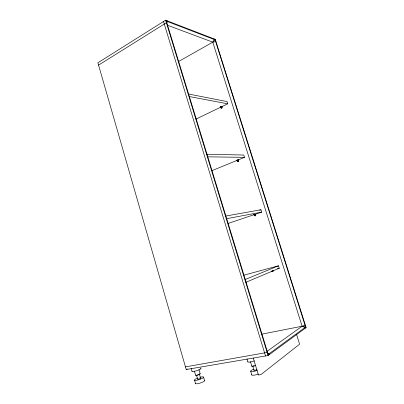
<?xml version="1.0" encoding="UTF-8"?>
<svg xmlns="http://www.w3.org/2000/svg" width="404" height="404" viewBox="0 0 404 404"><rect width="100%" height="100%" fill="white"/><g stroke="black" fill="none" stroke-linecap="round" stroke-linejoin="round"><path stroke-width="0.61" d="M237.865 161.065L237.89 160.499M237.764 160.873L237.83 160.565M254.788 215.478L255.288 215.458L255.212 214.958M272.705 271.028L272.079 271.054L272.437 271.271M268.19 354.414L268.084 355.54L186.224 369.524L97.894 62.787L165.605 20.2L215.246 39.329L306.106 327.583L268.084 355.54L165.605 20.2L166.312 21.129L268.19 354.414L305.606 327.053L215.095 39.839L215.246 39.329M203.631 377.109L204.55 380.821A4.803 1.03 -18.2 0 1 199.157 383.361A4.803 1.03 -18.2 0 1 195.571 383.189M221.306 107.333C220.635 108.055 222.382 107.262 221.336 107.277M221.715 107.742L221.569 107.277M238.309 160.944L238.234 160.519M254.747 215.039L255.288 215.074M272.402 271.286L272.74 271.013M220.665 107.06L220.993 107.903A0.722 0.611 -80.1 0 0 222.144 107.353L221.912 106.611L220.311 107.02L221.347 106.989M166.675 23.109L167.453 21.564L167.226 20.826M221.134 107.656L221.427 107.969L221.756 107.747M237.82 161.065L238.375 160.716L237.749 160.954M237.294 160.327C238.82 159.994 236.441 160.136 237.476 161.034A0.722 0.636 -88.6 0 0 238.663 160.55L238.481 159.964L236.951 160.433L238.481 159.964M254.757 214.973L255.308 215.024M254.858 214.908L254.899 215.529M237.375 160.408L237.885 160.085M267.564 352.359L185.461 366.877M305.323 325.104L302.111 326.225L261.529 334.209M266.928 351.435L302.111 326.225L305.606 327.053L306.106 327.583M220.695 107.025L221.256 106.843M220.725 107.111L221.281 106.924M254.278 214.857L254.879 214.559M254.318 214.847C256.671 214.14 251.081 215.579 255.464 214.403L255.656 215.004A0.727 0.651 77.9 0 1 254.429 215.418L254.252 214.771L255.464 214.403M98.566 65.115L166.377 22.73L166.852 22.912M186.224 369.524L187.219 368.928M237.85 160.499L238.203 160.469M178.28 61.681L212.782 42.157L215.938 41.526M195.935 119.124L227.715 103.818L227.008 101.571L188.618 94.041M221.877 106.762L220.372 107.232L221.877 106.762L222.059 107.338M221.776 107.52L221.17 107.782L221.508 107.964M245.965 282.265L279.25 268.211L278.497 265.802L244.082 275.109M245.132 279.533L278.497 265.802M212.049 170.619L244.496 157.348L243.774 155.045L206.762 154.227M237.724 160.873L238.304 160.63M259.737 210.181L260.934 209.777L261.671 212.13L228.204 223.427M254.712 215.362L255.358 215.155M277.437 268.695L279.25 268.211M226.644 218.695L261.671 212.13M225.826 216.034L260.934 209.777M207.55 156.823L244.496 157.348M189.39 96.566L227.715 103.818M167.069 25.088L212.782 42.157L302.111 326.225L304.949 327.533L305.182 328.265M166.312 21.129L215.095 39.839L212.782 42.157L214.231 39.506L214.024 38.86M267.493 352.965L269.074 353.768L269.337 354.621M296.526 334.361L299.606 344.198L260.903 374.619L258.403 374.993L253.283 358.07M220.725 107.312L220.907 107.888M163.509 21.518L265.529 355.974M252.828 366.463L253.97 370.256M250.465 361.706L251.818 366.201M246.975 358.909L247.884 361.928M250.712 371.326L251.813 374.968M198.975 369.665L200.177 373.801M199.384 374.059L200.561 378.114M196.425 375.023L197.596 379.078M194.425 371.14L195.627 375.281M191.158 368.458L191.976 371.286M194.516 380.083L195.506 383.492M273.048 270.741A0.747 0.657 64.2 0 1 271.781 271.079M273.124 270.71A0.747 0.657 64.2 0 1 271.857 271.049M200.061 378.033A1.56 0.323 -18.1 0 1 200.192 378.472A1.56 0.323 -18.1 0 1 198.091 379.159A1.56 0.323 -18.1 0 1 197.97 378.715M199.985 377.296A4.798 1 -18.1 0 1 202.97 377.942A4.798 1 -18.1 0 1 195.491 380.371A4.798 1 -18.1 0 1 197.652 378.053M199.803 373.675A2.394 0.48 -18.1 0 1 198.339 374.902A2.394 0.48 -18.1 0 1 195.667 375.139M200.323 368.105A4.787 0.914 -18 0 1 197.384 370.498A4.787 0.914 -18 0 1 192.067 371.008M204.394 380.305A4.787 1.03 -18.2 0 1 204.636 380.507M199.233 374.276A1.555 0.313 -18.1 0 1 198.718 374.564M198.369 374.71A1.555 0.313 -18.1 0 1 197.238 375.043M257.035 369.448A1.656 0.374 -16.8 0 1 254.803 370.296A1.656 0.374 -16.8 0 1 254.237 369.887M255.798 365.408A2.55 0.556 -16.8 0 1 252.813 366.287A2.55 0.556 -16.8 0 1 251.939 365.867M257.207 370.402A5.106 1.151 -16.8 0 1 251.005 371.498A5.106 1.151 -16.8 0 1 253.505 369.241M255.247 365.408A1.656 0.359 -16.8 0 1 254.894 365.564M254.081 365.827A1.656 0.359 -16.8 0 1 253.005 366.004M254.343 360.934A5.095 1.055 -16.8 0 1 247.844 361.656M258.323 374.079A5.111 1.187 -16.8 0 1 251.743 374.665M253.869 214.691L254.268 214.63L254.51 215.403A0.727 0.651 77.9 0 0 255.737 214.989L255.495 214.216L253.909 214.665M236.931 160.196L237.325 160.282L237.562 161.034A0.722 0.636 -88.6 0 0 238.749 160.55L238.512 159.797L236.931 160.196"/></g></svg>
